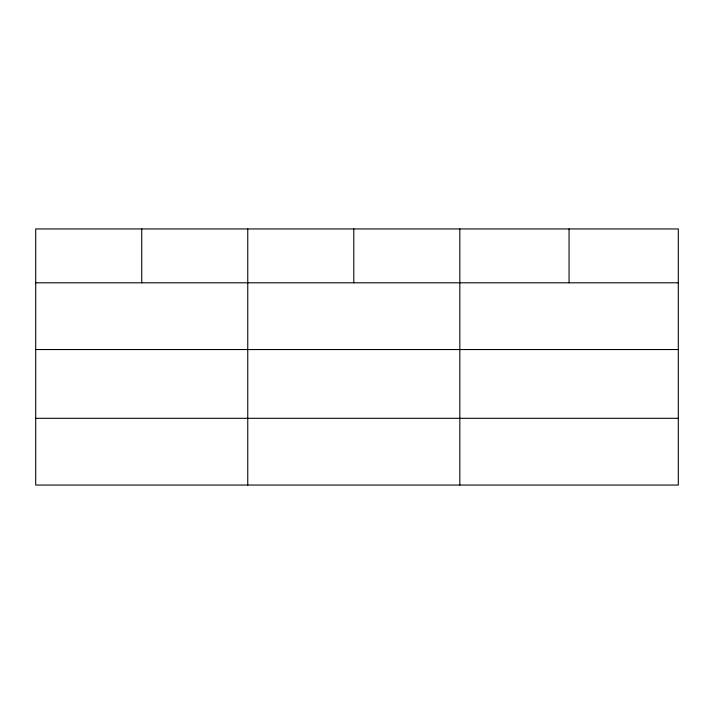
<?xml version="1.0" encoding="UTF-8"?>
<svg xmlns="http://www.w3.org/2000/svg" width="714" height="714" viewBox="0 0 714 714"><rect width="100%" height="100%" fill="white"/><g stroke="black" fill="none" stroke-linecap="round" stroke-linejoin="round"><path stroke-width="1.07" d="M678.3 349.539L678.3 228.944L35.7 228.944L35.7 485.056L678.3 485.056L678.3 349.539L35.7 349.539M35.7 282.798L678.3 282.798M35.7 418.306L678.3 418.306M569.058 228.944L569.058 282.798M459.816 228.944L459.816 485.056M353.787 228.944L353.787 282.798M247.758 228.944L247.758 485.056M141.729 228.944L141.729 282.798"/></g></svg>
